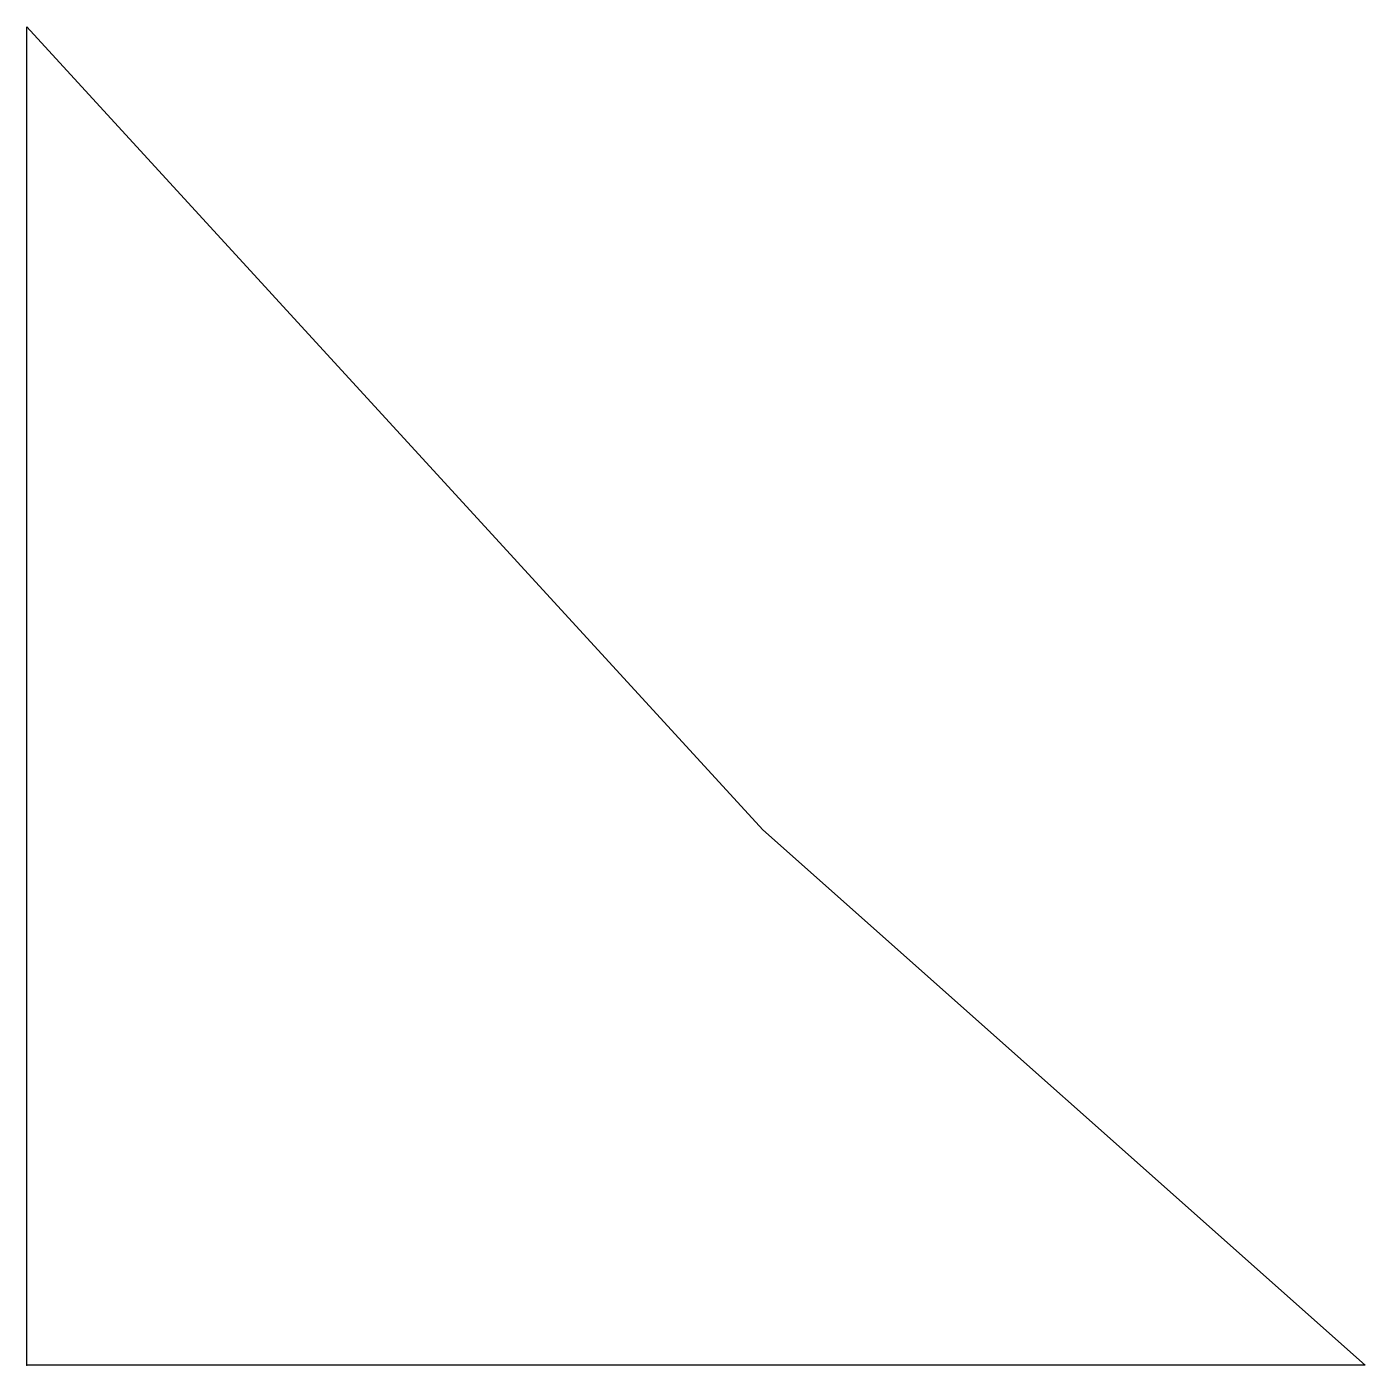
# Model space of a CAD drawing. Header units: millimetres. Extents: x 0 to 0.2, y 0 to 0.2.
import ezdxf

# ---------------------------------------------------------------- set-up
doc = ezdxf.new("R2010")
doc.units = ezdxf.units.MM
doc.layers.get('0').update_dxf_attribs({"linetype": 'CONTINUOUS'})

msp = doc.modelspace()

# ---------------------------------------------------------------- linework, layer by layer
for p, q in [((0, 0), (0, 0.2)), ((0, 0.2), (0.11, 0.08)), ((0.11, 0.08), (0.2, 0)), ((0.2, 0), (0, 0))]:
    msp.add_line(p, q)
msp.add_point((0, 0))

doc.saveas('drawing.dxf')
